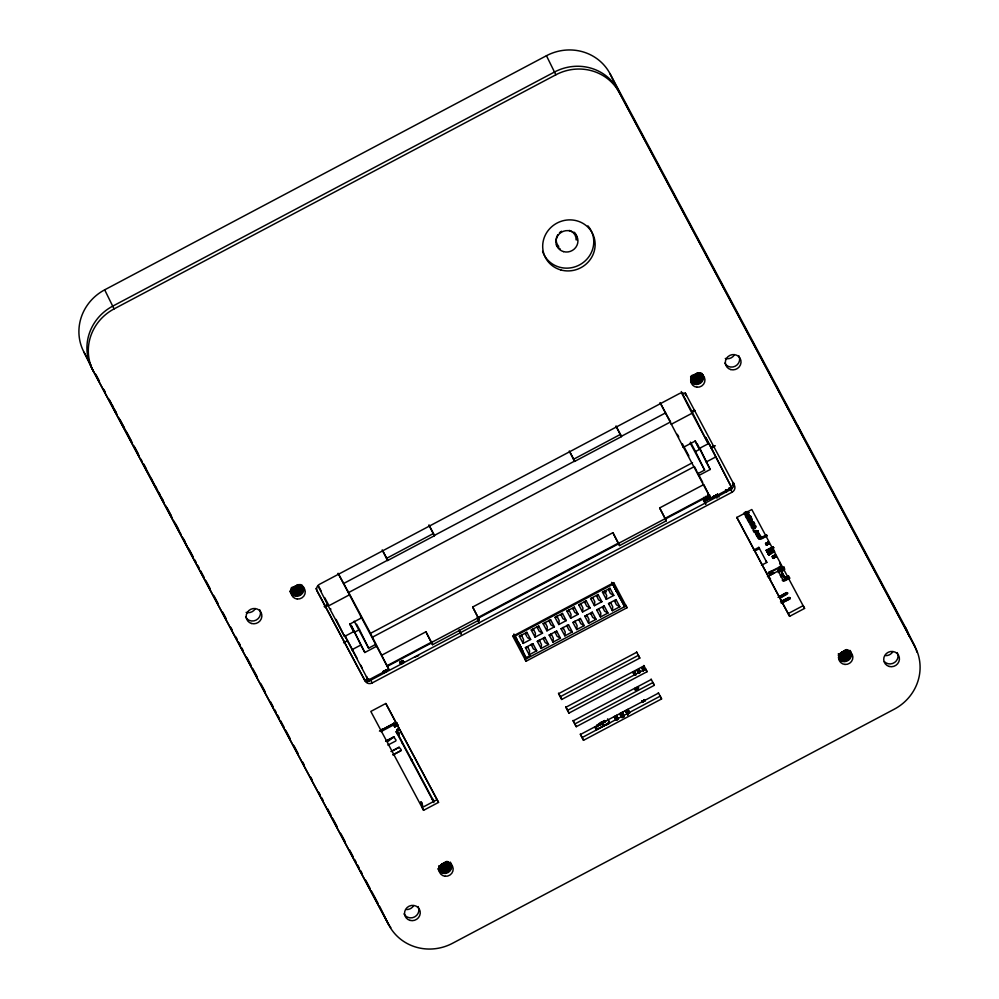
<?xml version="1.0" encoding="UTF-8"?>
<svg xmlns="http://www.w3.org/2000/svg" width="999" height="999" viewBox="0 0 999 999"><rect width="100%" height="100%" fill="white"/><g stroke="black" fill="none" stroke-linecap="round" stroke-linejoin="round"><path stroke-width="1.5" d="M627.847 714.822C628.184 710.102 628.633 715.334 628.546 712.574L627.847 709.465L625.511 710.739L627.747 714.847L626.086 711.45L626.311 712.162L628.646 710.926C628.696 708.89 624.6 711.3 626.423 712.15L628.371 712.562M756.967 530.993C753.696 533.928 755.306 530.506 757.816 531.368L759.078 533.753M781.805 571.003L781.792 571.828L781.992 570.829L784.54 569.605L781.443 572.002L784.128 577.272L786.238 577.36L788.486 575.874C782.167 582.13 780.943 568.506 782.379 570.854L781.468 571.715M638.311 688.199L635.676 689.76L635.152 688.423L637.474 688.661L637.637 687.637C635.352 688.723 638.935 689.51 638.311 688.199C635.926 688.423 634.802 691.296 636.688 688.86C642.757 684.365 628.92 694.28 637.574 687.137C641.995 688.948 632.067 686.226 635.938 689.934L637.774 687.562M616.932 719.055C615.384 710.301 620.004 723.651 615.034 718.181L614.173 716.633L616.558 715.484M622.115 712.424L619.867 713.611L620.729 715.159C624.138 715.871 622.252 718.156 622.877 714.023C621.902 708.341 622.065 719.58 624.3 716.708M768.805 543.244L766.495 545.117L768.169 542.057L765.534 543.631L768.393 542.12L769.068 543.756L766.495 545.117L765.534 543.631L768.393 542.12M781.443 566.92L780.594 565.159M595.104 727.26L600.262 723.963C601.51 720.229 598.576 728.234 595.104 727.26L596.44 729.745L609.54 722.801L608.678 721.29M398.439 724.899L394.742 726.91L393.668 724.849L396.541 725.062L397.29 724L396.69 722.727L395.966 723.913L393.968 723.363L379.445 731.106M394.53 737.237L393.643 736.975L396.029 740.034L395.754 741.008L387.862 745.079M634.79 675.249L634.527 671.653L633.166 672.19L636.001 674.437L634.565 675.199L635.589 674M643.206 670.491L641.845 667.894L643.194 667.707L643.206 670.491L644.467 669.767L643.206 670.491C644.642 667.419 640.371 666.445 642.869 668.806C642.682 672.452 644.567 668.955 644.143 669.467M366.096 680.569C370.804 679.695 365.234 682.529 368.331 679.382L367.969 681.006L366.883 681.468L369.118 680.856L368.156 680.007L366.096 680.569L369.118 680.856M383.753 671.765L384.64 672.177L385.527 670.279L385.152 671.902L384.066 672.364L383.279 671.465L386.313 671.753L385.339 670.903L383.279 671.465L386.313 671.753L384.253 671.465L384.066 672.364L386.313 671.753M401.848 662.886L402.709 661.75L403.496 662.649L400.462 662.362L401.436 663.211L403.496 662.649L400.462 662.362L403.022 662.349L401.061 662.512L401.248 663.836L402.172 662.712L401.248 663.836M643.793 700.486L642.482 702.16C642.519 699.849 642.245 702.022 644.73 700.973L643.93 700.074L644.73 700.973L642.744 700.886M773.975 557.317C773.576 557.117 773.838 557.392 775.112 556.056L775.898 556.955L772.864 556.668L773.838 557.517L775.898 556.955L772.864 556.668L774.537 556.243L774.912 556.942C771.665 557.479 777.185 555.282 773.651 558.141L774.262 556.918M391.258 751.51L399.113 747.252L401.211 749.737L400.936 750.711L393.044 754.782M717.707 494.692L713.586 496.478L717.544 494.38L713.935 496.466L717.544 494.38L715.621 495.579M769.13 543.543C765.109 543.606 767.707 545.142 765.709 543.968M769.967 551.972L772.227 550.199L769.967 551.972L772.502 551.161L772.627 550.274M411.7 760.863L402.21 743.069M383.504 672.702L386.775 671.503L385.989 670.029L382.917 671.615L383.379 672.739M635.352 688.848L637.187 688.873L635.352 688.848L636.238 689.372L637.637 687.637M748.026 516.883L749.387 516.158L749.337 517.157L746.765 518.518L746.203 517.457L748.775 516.096L749.862 517.045L749.387 516.158L746.203 517.457M768.968 543.206C768.231 542.619 768.631 542.594 766.008 543.856L768.868 543.743L766.595 544.942L765.808 543.431M636.937 688.386L635.938 689.934L636.613 688.736L638.211 688.723L637.474 688.661M599.425 723.738L600.224 724.537L601.298 723.975L601.123 722.352L601.885 723.688L603.071 723.051L602.347 721.703L603.071 723.051L602.347 721.703L603.071 723.051L602.272 723.276C601.498 725.049 595.516 726.173 599.113 723.95L597.951 725.037L599.188 724.088L599.675 724.849L597.04 725.074L597.951 725.037L597.589 725.898L597.727 725.262M767.994 543.219L767.781 543.943L768.293 542.644C768.368 544.48 765.534 543.868 768.868 543.743L768.431 542.569M447.614 861.625C447.689 865.621 442.594 868.193 439.335 865.946M772.614 550.524L771.503 550.586L768.78 555.007L766.308 550.287L772.926 546.903L766.233 550.499M847.314 649.8C847.402 654.133 841.52 656.618 838.398 653.658M599.238 723.85L600.149 724.387L600.162 722.889L600.436 723.875L601.885 723.688L601.123 722.352L601.885 723.688L598.026 724.762M420.754 802.122L421.653 802.372L422.552 805.481M421.653 802.372L420.741 802.16L422.54 805.531M523.176 643.418L519.368 636.276L526.848 632.317L530.656 639.46L523.176 643.418L523.551 639.535L521.303 634.952M529.233 654.757L525.424 647.614L532.904 643.656L536.713 650.799L529.233 654.757L529.607 650.873L527.909 647.439M535.052 637.125L531.243 629.982L538.723 626.023L542.532 633.166L535.052 637.125L535.427 633.241L533.179 628.658M541.108 648.463L537.3 641.321L544.78 637.362L548.588 644.505L541.108 648.463L541.483 644.58L539.223 639.997M546.928 630.831L543.119 623.688L550.599 619.73L554.408 626.873L546.928 630.831L547.302 626.947L545.042 622.365M552.984 642.17L549.175 635.027L556.643 631.068L560.464 638.211L552.984 642.17L553.346 638.286L551.098 633.703M558.803 624.537L554.994 617.394L562.474 613.436L566.283 620.579L558.803 624.537L559.178 620.654L556.918 616.071M564.86 635.876L561.038 628.733L568.518 624.775L572.34 631.917L564.86 635.876L565.222 631.992L562.974 627.409M570.679 618.256L566.87 611.113L574.35 607.142L578.159 614.285L570.679 618.256L571.053 614.36L568.793 609.777M576.723 629.595L572.914 622.452L580.394 618.481L584.203 625.624L576.723 629.595L577.097 625.699L574.85 621.128M582.554 611.962L578.746 604.82L586.226 600.849L590.034 607.991L582.554 611.962L582.929 608.066L580.669 603.496M588.598 623.301L584.79 616.158L592.27 612.187L596.078 619.33L588.598 623.301L588.973 619.405L586.725 614.835M594.43 605.669L590.621 598.526L598.089 594.555L601.91 601.698L594.43 605.669L594.792 601.773L593.106 598.339M600.474 617.007L596.665 609.865L604.145 605.894L607.954 613.036L600.474 617.007L600.849 613.111L599.163 609.677M606.306 599.375L602.484 592.232L609.964 588.261L613.786 595.404L606.306 599.375L606.668 595.491L604.42 590.909M612.35 610.714L608.541 603.571L616.021 599.6L619.83 606.743L612.35 610.714L612.724 606.83L611.026 603.384M401.473 662.861C401.998 661.738 403.309 663.011 401.061 662.512L401.86 662.612M643.88 700.761C642.657 701.673 642.22 700.749 642.807 701.335M773.014 551.411L769.505 553.246L770.004 554.283L768.78 555.007C767.482 551.885 768.456 556.705 769.954 554.183C771.902 553.896 772.939 548.364 771.977 551.473L770.853 551.061L770.516 552.247L770.042 551.348L770.516 552.247M787.662 576.735L788.486 575.874M384.203 671.952L385.764 671.128L384.253 671.465M634.502 675.062L635.801 674.425L634.702 674.025L634.64 672.24C633.079 673.763 632.654 671.665 634.527 671.653C637.799 678.134 634.54 672.04 634.477 671.927C630.931 672.065 637.799 676.036 634.402 674.849M639.148 672.327L638.935 672.764C639.148 670.179 638.623 672.802 640.072 672.152L638.973 671.765L638.798 669.38L637.374 670.142L640.272 672.177L639.06 672.989L638.611 672.452L640.034 671.703L638.773 672.789L640.197 672.04L638.935 672.764L637.499 670.017C639.085 667.819 641.67 672.752 639.06 672.989L640.072 672.152L638.91 669.979C636.301 672.527 638.099 666.982 638.686 671.465C639.547 673.701 638.985 671.066 637.774 670.579C641.271 668.456 634.215 670.579 638.848 672.926M643.418 670.067L643.194 667.707C643.231 669.655 644.018 669.992 644.48 670.117M727.197 490.984C724.799 491.496 727.909 491.708 725.761 490.571C725.486 489.373 728.583 491.845 725.861 491.57C725.311 487.487 726.285 494.48 726.96 490.509L725.774 491.733M603.933 721.74L603.821 722.702L602.772 722.352L603.084 721.303C602.06 722.614 604.407 723.288 604.133 721.628C604.058 720.928 604.795 721.827 603.746 722.552L603.159 721.453M295.929 595.117L296.753 593.693A5.295 5.032 -11.6 0 0 299.425 592.757M444.505 872.364L444.667 870.928L443.843 872.352M695.616 383.304L696.453 381.88A5.295 5.032 -11.6 0 0 699.125 380.931M844.192 660.539L844.367 659.115L843.531 660.526M767.644 549.775L766.308 550.287L766.757 551.548L772.851 548.376L772.239 547.14L774.662 551.76L769.954 554.183C765.296 541.52 769.13 560.402 771.977 551.473L771.503 550.586L771.977 551.473M725.861 491.57L726.273 490.309L727.01 490.959L725.611 491.396L727.035 490.646M755.157 527.534L755.082 526.236L754.944 527.697A2.385 0.699 -28.1 0 1 752.771 528.059L752.272 527.11L753.671 526.373L745.916 511.65M699.725 373.601C699.537 377.61 694.28 379.87 691.158 377.397A5.307 5.182 -19.3 0 1 690.584 376.898M781.73 571.878L785.102 577.584L784.415 577.36M761.226 537.874L760.601 536.525L759.939 537.4L761.363 537.962L759.39 534.34M633.266 672.739L634.69 671.99L633.503 672.851L634.665 675.024L633.166 672.19M638.798 669.38L637.499 670.017M635.214 688.923L635.938 689.934M641.72 668.006L643.144 667.257L641.645 667.869M634.852 674.088L634.64 672.24L634.552 674.038L635.801 674.425L634.877 674.6L634.677 673.751M639.135 671.815L638.349 670.853L638.91 669.979L639.335 671.503M643.119 670.666L644.355 669.892L642.856 667.057L642.045 668.319L644.355 669.892L643.331 670.729L642.881 670.192L644.305 669.43L643.006 670.067M600.436 723.875L600.786 723.164L601.236 723.8L600.237 723.039L601.336 723.338L600.224 724.537M760.439 535.901L761.051 537.899M400.562 663.623L399.912 662.125L402.959 660.476L403.958 662.399C400.362 666.233 397.714 661.226 403.171 660.926L402.51 660.751M634.815 673.301L634.065 673.114M638.349 670.853L638.973 671.765M643.144 668.681L643.244 669.505M729.083 487.862C729.657 492.37 731.543 486.85 731.705 489.06L370.754 680.194A5.295 5.057 -26.2 0 1 363.698 678.209L315.821 588.473M773.451 557.717L773.189 558.391L776.36 556.705C773.663 551.011 771.902 561.625 772.664 556.243M299.638 585.139C299.126 588.786 294.443 590.784 291.408 588.723M699.337 373.326C698.813 376.96 694.143 378.958 691.108 376.898M633.341 672.876L634.765 672.127L633.503 672.851L634.702 674.025M725.923 490.01L726.96 490.509M367.732 680.606L366.483 676.61L366.82 677.222M601.298 723.975L601.523 723.239M299.263 584.64L296.116 588.423L291.109 588.049M447.19 861.862L444.031 865.646L439.96 865.733M698.963 372.814L695.816 376.598L690.809 376.236M846.315 651.648A6.643 6.244 -18.7 0 0 846.69 651.123L846.877 650.049M623.963 716.008L622.914 716.895L623.963 716.008L623.413 716.783L622.627 716.033M781.618 572.439L781.905 571.578M403.171 660.926L403.733 662.524L403.047 660.951M614.123 716.77C614.373 718.88 616.932 714.46 617.257 716.97L615.034 718.181L614.685 717.494L614.922 718.206L617.257 716.97M620.154 714.422L622.577 713.136L622.951 713.948L620.616 715.184L619.817 713.761L620.304 714.547L622.539 713.336L624.075 715.983L622.877 716.645M634.877 674.6L635.751 673.963L635.926 674.65M635.052 688.948L637.899 687.449M709.989 496.74L703.708 500.112L709.889 496.778M705.644 504.083L704.345 501.373L710.951 497.877M766.757 551.548L772.764 548.201M774.899 555.057L775.349 554.782C776.073 555.781 774.3 554.994 772.402 556.918L772.177 556.468M298.726 589.485A5.357 5.057 -13.5 0 0 299.563 588.498L300.312 584.939A5.307 4.933 -28.9 0 1 301.061 586.101L301.124 586.263A5.295 4.933 -21.7 0 1 301.161 589.398L301.099 589.572A5.357 5.02 -15.7 0 1 300.349 590.896L300.224 591.071A5.307 5.032 -12.4 0 1 299.063 592.107L298.876 592.22A5.357 5.12 -10.4 0 1 297.64 592.782L297.227 592.882A5.332 5.145 -11.3 0 1 293.906 592.594L293.731 592.532A5.232 5.082 -14.6 0 1 292.844 592.007A5.345 5.207 -20 0 1 291.608 590.709L291.346 590.272M698.413 377.672A5.357 5.057 -13.5 0 0 699.25 376.685L699.999 373.127M446.803 861.35L444.443 864.56L440.422 865.284M846.49 649.537L844.143 652.747L840.109 653.458M781.33 602.996L789.759 598.813L790.122 597.814L789.859 599.025L781.43 603.209M605.544 721.266L604.145 721.241L604.495 720.554L604.145 721.241C606.942 721.753 603.433 721.428 605.544 721.266L604.507 721.802L603.858 720.903L604.582 722.24M367.495 681.68C371.466 680.406 367.482 678.92 369.368 680.157L368.918 680.444M385.989 670.029L386.775 671.503M779.919 597.926L787.524 592.981L786.425 592.569L778.233 597.19M780.007 598.151L787.237 594.118L787.524 592.981M636.238 689.372L636.6 689.06M643.044 668.431L642.045 668.319L642.981 667.295L641.77 667.757L643.281 670.629L644.417 670.029L643.044 670.529M605.169 721.79L605.119 720.803L604.682 721.703M628.945 713.523C627.772 713.149 628.608 712.012 626.423 712.15L626.086 711.45M368.032 680.232L368.531 680.706L344.58 635.414M634.527 671.653L633.291 672.427M846.59 650.998L843.73 653.833L839.647 653.92M616.333 717.919L615.034 718.181M622.027 714.897L620.729 715.159L620.192 714.285M627.722 711.887C627.834 712.25 629.52 716.071 628.134 710.077M730.656 488.174L729.919 489.435L730.831 488.461L729.907 487.999L729.919 489.435L729.545 487.812C731.305 490.197 728.995 486.925 731.468 488.611L730.469 488.449M709.078 497.24L703.771 499.95L710.364 496.565L703.458 500.487L705.794 504.083M298.551 585.077L296.316 587.462L292.507 588.049M698.251 373.251L696.003 375.649L692.195 376.236M703.596 500.911L704.507 501.685M302.547 586.088A6.618 6.319 -26.2 0 1 297.964 595.404L294.243 595.129L292.158 593.506A6.256 6.069 -27.4 0 1 290.784 591.021L290.734 590.821M702.235 374.275A6.618 6.319 -26.2 0 1 697.664 383.579L693.93 383.316L691.845 381.68A6.256 6.069 -27.4 0 1 690.833 380.182M449.812 862.349A6.618 6.319 -26.2 0 1 445.879 872.626L442.157 872.364L440.072 870.728A6.256 6.069 -27.4 0 1 438.886 868.818M849.512 650.524A6.618 6.319 -26.2 0 1 845.579 660.814L841.845 660.539L839.759 658.915A6.256 6.069 -27.4 0 1 838.573 657.005M396.79 722.989L395.741 724.188L393.893 723.501L380.444 730.631M716.483 496.928L715.983 496.515L716.982 498.139M757.916 532.892L757.304 533.978L757.966 535.277M758.054 535.139L758.628 534.228M780.968 576.485A2.423 0.699 -34.3 0 0 781.693 576.186L782.217 575.337M760.514 536.026L756.643 531.293M298.127 584.552L295.067 587.175L291.97 587.312M697.826 372.739L694.755 375.349L691.658 375.499M446.041 861.787L443.931 863.973L440.921 864.697M845.741 649.962L843.631 652.16L840.609 652.871M772.227 550.973L772.876 550.649L769.954 554.183M616.458 718.98L616.808 717.956M622.165 715.958L622.502 714.934M393.893 723.501L395.904 724.125L396.403 725.137L395.254 725.224L393.968 723.401L395.092 725.162L397.252 724.163L396.753 723.139L396.403 725.137L394.742 726.91L393.668 724.899L396.516 725.024L396.054 724.05M730.082 489.735L731.568 488.798L730.157 489.872M772.702 572.839L771.865 571.203L772.464 570.616L781.081 566.246L779.632 563.349L780.069 562.499M690.734 377.759A5.345 5.22 -30.4 0 0 691.033 378.459L691.308 378.896A5.345 5.207 -20 0 0 692.544 380.182A5.232 5.082 -14.6 0 0 693.431 380.706L693.593 380.781A5.332 5.145 -11.3 0 0 696.915 381.069L697.339 380.956A5.357 5.12 -10.4 0 0 698.563 380.407L698.751 380.282A5.307 5.032 -12.4 0 0 699.924 379.258L700.049 379.083A5.357 5.02 -15.7 0 0 700.786 377.747L700.848 377.572A5.295 4.933 -21.7 0 0 700.823 374.438L700.761 374.275A5.307 4.933 -28.9 0 0 699.987 373.014M448.514 862.462A5.307 4.933 -28.9 0 1 448.976 863.323L449.038 863.486A5.295 4.933 -21.7 0 1 449.075 866.62L449.013 866.807A5.345 5.02 -15.7 0 1 448.264 868.131L448.139 868.293A5.307 5.032 -12.4 0 1 446.978 869.342L446.79 869.455A5.357 5.12 -10.4 0 1 445.554 870.004L445.142 870.117A5.332 5.145 -11.3 0 1 441.82 869.829L441.658 869.754A5.232 5.082 -14.6 0 1 440.759 869.23A5.345 5.207 -20 0 1 439.523 867.944L439.26 867.507A5.345 5.22 -30.4 0 1 438.948 866.807M838.648 654.982A5.345 5.22 -30.4 0 0 838.948 655.681L839.222 656.131A5.345 5.207 -20 0 0 840.459 657.417A5.232 5.082 -14.6 0 0 841.345 657.941L841.508 658.016A5.332 5.145 -11.3 0 0 844.829 658.304L845.254 658.179A5.357 5.12 -10.4 0 0 846.49 657.629L846.665 657.517A5.307 5.032 -12.4 0 0 847.839 656.48L847.964 656.306A5.345 5.02 -15.7 0 0 848.7 654.982L848.763 654.807A5.295 4.933 -21.7 0 0 848.738 651.673L848.675 651.51A5.307 4.933 -28.9 0 0 848.201 650.636M368.331 679.382L367.744 680.331M385.527 670.279L384.927 671.228M642.482 702.16L643.406 701.036M773.651 558.141L774.25 557.192M766.445 544.043L766.595 544.942L765.871 543.931M525.387 633.978L526.848 632.317M537.262 627.684L538.723 626.023M549.138 621.39L550.599 619.73M531.443 645.317L532.904 643.656M561.013 615.097L562.474 613.436M543.306 639.023L544.78 637.362M572.889 608.816L574.35 607.142M555.182 632.729L556.643 631.068M584.752 602.522L586.226 600.849M567.057 626.435L568.518 624.775M596.628 596.228L598.089 594.555M578.933 620.154L580.394 618.481M608.503 589.934L609.964 588.261M590.809 613.861L592.27 612.187M602.684 607.567L604.145 605.894M614.56 601.273L616.021 599.6M394.742 726.91L396.241 725.199M746.565 512.325L746.965 513.161L748.613 512.437L747.639 512.986L747.202 512.075M750.923 516.733L749.824 517.132L750.561 516.858M751.81 520.791L750.424 518.256L751.51 517.844M365.884 680.157L365.984 680.918M403.746 661.95L403.958 662.399M397.527 729.17L396.728 729.982L397.527 729.17L398.002 730.107L397.202 730.881L396.728 729.832L398.464 733.441M776.36 556.705L775.574 555.232M625.511 710.739L625.948 711.375L628.271 710.114M772.339 572.177L769.442 573.713L768.169 572.902L768.518 573.576M642.27 701.748L642.007 702.409L645.192 700.724L644.293 699.6M608.741 721.128L609.49 722.727L596.391 729.67L595.679 728.009L595.904 729.52M698.601 379.458L700.449 377.06L700.262 373.239M717.619 494.517L718.98 497.09M446.828 868.506L448.676 866.108L448.476 862.287M299.438 592.769L300 592.345A5.32 4.97 -18 0 0 301.636 589.535L301.673 589.373A5.382 5.02 -22 0 0 301.673 587.737A5.257 4.895 -24.2 0 0 301.411 586.8L300.562 585.052M699.138 380.956L699.687 380.519A5.32 4.97 -18 0 0 701.323 377.722L701.373 377.56A5.382 5.02 -22 0 0 701.373 375.911A5.257 4.895 -24.2 0 0 701.111 374.987L700.074 373.314M447.352 870.004L447.914 869.567A5.32 4.97 -18 0 0 449.55 866.77L449.6 866.608A5.382 5.02 -22 0 0 449.587 864.959A5.257 4.895 -24.2 0 0 449.325 864.035L448.888 863.148M847.052 658.179L847.602 657.754A5.32 4.97 -18 0 0 849.237 654.944L849.287 654.782A5.382 5.02 -22 0 0 849.287 653.146A5.257 4.895 -24.2 0 0 849.025 652.222L848.176 650.461M617.22 719.904L618.306 718.993L617.007 719.68M445.891 865.271L445.267 863.935L445.354 865.671M845.579 653.458L844.967 652.122L845.054 653.846M778.733 571.99L777.859 570.217L783.928 566.82M789.997 578.059L784.44 580.993L783.378 580.694L778.209 570.891L784.277 567.494M387.687 741.658L393.643 737.025L385.664 741.208M754.957 527.122L753.671 526.373M298.713 589.485L294.905 590.933L291.184 589.373M698.413 377.672L695.404 379.071L691.67 378.209A6.643 6.406 -14.7 0 1 691.071 377.934M637.537 670.479L638.586 669.33L640.197 672.389M448.276 870.141L447.515 870.666L446.79 869.455L448.139 869.867M301.286 592.007A6.643 6.269 -17.1 0 1 300.362 592.907L299.6 593.443L298.876 592.22L300.224 592.632M701.822 378.896A6.643 6.269 -17 0 1 700.049 381.094L699.3 381.618L698.563 380.407L699.912 380.819M847.826 658.041L847.302 658.428A6.643 6.331 -14 0 1 846.727 658.753M754.932 532.017L756.767 531.068L755.019 532.28L756.58 531.143L755.082 532.405L756.555 531.78M768.106 550.711L766.82 551.348M292.47 593.818L295.504 595.466M692.17 382.005L695.192 383.641M440.384 871.053L443.419 872.689M840.084 659.228L843.119 660.876M725.699 491.595L727.135 491.196M764.747 536.7L765.584 535.889M847.214 658.853L846.478 657.629L847.439 658.703M781.156 576.485L782.542 575.761L782.017 574.924L780.369 575.536L782.954 574.088M393.968 723.401L393.169 723.888L393.968 723.363L394.393 724.512L380.931 731.643M781.068 574.887L781.693 574.512L780.506 575.112M781.817 576.211L782.479 575.711M638.611 672.452L639.872 671.728M778.333 597.402L786.525 592.769L787.637 593.181M756.767 531.068L755.007 532.005M706.343 497.727L704.532 498.726C705.594 501.61 708.328 497.727 705.644 496.366M704.295 501.548L717.544 494.38M749.35 517.632L750.998 516.895L750.411 515.784L748.726 516.471L747.751 514.547M746.34 512L752.921 524.325L754.57 523.588L752.796 522.714L753.895 522.315L752.796 522.714M625.599 710.664L625.998 711.525L628.234 710.314L629.77 712.974M620.729 715.159L622.951 713.948M626.423 712.15L628.646 710.926M771.428 551.211L772.402 550.711M766.97 544.018L767.781 543.943M705.943 496.928L706.78 498.563L705.157 499.9M104.683 289.835L546.453 55.719A47.615 45.542 -26.2 0 1 609.964 73.601L905.556 627.609L914.947 646.69A47.615 45.542 -26.2 0 1 894.317 709.165L452.547 943.281A47.615 45.542 -26.2 0 1 389.036 925.399L93.444 371.391L84.053 352.31A47.615 45.542 -26.2 0 1 104.683 289.835L114.073 308.916A47.615 45.542 -26.2 0 0 93.444 371.391M114.073 308.916L555.844 74.8A47.615 45.542 -26.2 0 1 619.355 92.682L914.947 646.69M569.892 452.06L574.687 461.051L434.453 535.377L433.841 534.465L434.415 535.739L387.662 560.514L386.526 558.366L433.266 533.591L429.046 525.274M621.44 436.276L620.829 435.364L621.403 436.638L574.65 461.413L573.513 459.278L620.254 434.503L615.958 426.011L621.44 436.276L665.571 412.887L670.566 421.915L348.576 592.569L338.087 573.264L388.786 669.268L367.932 680.319M343.569 583.541L387.699 560.152L382.904 551.161M324.176 606.356L328.209 604.22L324.663 597.577M665.571 412.887L660.089 402.622L683.403 447.315L695.092 441.121L699.075 448.588L708.241 443.743L691.907 411.476L694.592 410.052M324.513 607.055L328.546 604.919M692.245 412.175L694.942 410.751M349.825 623.738L353.708 631.63L344.543 636.475L328.296 606.031L349.151 594.979M671.141 424.338L691.995 413.286L681.93 393.594M354.445 632.28L359.478 629.62L356.593 624.213M713.648 445.766L710.963 447.19L731.63 487.574L710.789 498.626L697.614 473.801L704.62 470.079L695.504 451.536L700.536 448.876M343.569 642.769L347.602 640.634L344.655 635.152M731.63 487.574L705.694 437.425L711.3 447.889L715.334 445.754M388.786 669.268L370.492 633.354L692.494 462.712M372.39 637.212L694.392 466.558L696.628 470.829M351.685 649.874L360.851 645.017L351.149 625.312L364.847 652.497L376.523 646.303M698.526 475.661L710.214 469.468L706.231 461.988L715.384 457.13M354.195 621.166L368.606 648.164L375.612 644.442M381.793 655.182L425.924 631.793L432.567 644.68L479.32 619.904L472.677 607.017L612.911 532.692L619.567 545.579L666.308 520.804L659.665 507.929L703.796 484.54L710.789 498.626M387.15 665.659L432.617 641.57M476.698 618.206L618.593 543.006M665.434 518.181L709.515 494.817M432.567 644.68L431.431 642.532L478.171 617.757L472.677 607.017M619.567 545.579L618.418 543.444L665.159 518.668L659.665 507.929M387.487 666.271L431.58 642.919M478.421 618.094L618.93 543.618M664.397 519.53L709.864 495.442M734.228 484.115L732.916 484.815L732.579 484.14L734.115 483.316M365.534 680.344L368.481 678.783M365.622 680.819L368.806 679.133L369.593 680.606M725.736 491.283L726.872 490.671L725.661 491.146L725.986 491.795M415.184 656.955L418.643 655.581M734.377 485.264L685.127 392.757L686.5 395.542A5.295 5.057 -26.2 0 0 679.445 393.556L319.48 584.315A5.295 5.057 -26.2 0 0 317.195 591.258L365.072 680.981A5.295 5.057 -26.2 0 0 372.127 682.966L732.08 492.207A5.295 5.057 -26.2 0 0 734.377 485.264L733.004 482.492A5.295 5.057 -26.2 0 1 730.719 489.435L732.08 492.207M744.655 512.824L746.053 512.087M512.699 636.251L613.673 582.729M736.85 517.457L751.81 509.527L804.57 608.416L789.61 616.333L736.85 517.457L789.61 616.333M748.738 512.574L747.439 512.674L748.538 512.262M612.737 584.34L514.56 636.363L526.473 658.691L624.637 606.655L617.707 593.244M614.273 586.813L612.499 583.029M603.808 593.056L606.405 591.683M749.887 517.519L749.787 515.721M749.25 516.995L746.765 518.518M748.438 517.632L750.386 516.833M751.285 517.819L747.389 519.692L747.951 520.754L750.524 519.393L749.962 518.331L750.998 518.019M749.213 519.105L750.811 518.856M750.436 519.218L747.951 520.754M750.973 517.957L751.211 519.68L751.96 519.63M520.591 646.453L522.452 650.724L516.483 638.636M526.473 658.691L519.905 645.067M754.745 524.962L754.195 525.262L754.932 525.212M755.881 525.973L754.782 526.373L755.419 527.559M752.734 527.996L754.133 527.247M752.959 530.132L754.145 532.355L757.254 530.894L757.604 531.58M757.879 530.831L757.317 531.131L758.066 531.081M758.054 533.803L756.043 531.905L758.191 530.769M755.906 533.766L757.317 533.016L758.091 534.415L756.693 535.164L744.505 512.4M758.391 533.616L756.543 535.726L758.578 538.623A2.385 2.273 -26.2 0 0 761.35 538.973L766.733 536.126M756.368 534.852L757.779 534.115L756.855 532.355L755.456 533.104L757.254 536.488M530.132 655.581L524.675 658.466L526.036 661.251L627.01 607.729L625.649 604.957M758.578 538.623L766.645 534.964M763.011 537.574L764.347 536.863M399.363 735.464L397.427 731.792L396.491 732.292L402.772 744.093M401.136 731.83L398.039 734.265L396.153 731.68L397.427 731.842M398.626 733.741L397.415 734.24L398.464 733.403M385.689 741.295L393.656 737.075M753.471 550.212L758.828 547.377L766.807 562.437L761.45 565.272M765.771 543.756L768.556 542.457M755.406 550.724L759.427 548.601L758.828 547.377M772.851 548.376L774.113 547.702M391.246 751.423L399.113 747.289M393.057 754.882L400.911 750.661M775.062 556.868L772.964 557.929M412.287 759.715L411.351 760.214L412.063 761.525M769.842 574.213L768.855 572.277L771.565 570.841L772.227 571.878L772.464 570.616M771.977 571.59L775.886 569.517M778.508 568.131L781.118 566.745M769.442 573.451L772.152 572.015L771.565 570.841M771.952 573.351L770.641 574.05L770.241 573.289M778.221 570.392L782.279 568.231M768.793 575.874L774.175 573.026M767.457 576.685L778.209 570.991M778.196 572.577L784.802 568.98M636.688 652.285L558.616 693.656L561.713 699.462L639.785 658.091L638.423 655.307L560.352 696.678L561.713 699.462M781.093 577.135L783.815 575.699M782.217 580.094L788.86 576.573M782.554 580.781L789.198 577.26M783.378 580.694L788.773 578.433M643.955 665.896L565.884 707.267L568.98 713.074L647.052 671.703L645.691 668.93L567.619 710.301L568.98 713.074M633.166 672.539L634.59 671.79L633.216 672.29L634.74 675.162M637.612 670.616L639.035 669.854L637.774 670.579L638.985 671.203M639.01 672.889L640.147 672.29M790.221 598.026L789.048 597.477L781.605 601.098M651.223 679.52L573.151 720.891L576.248 726.698L654.32 685.314L652.946 682.542L574.887 723.913L576.248 726.698M433.853 802.597L432.53 799.849L433.466 799.4M437.175 799.612L422.215 807.542L423.576 810.314L438.536 802.397L385.876 703.483M788.248 613.561L803.208 605.631L804.57 608.416M658.478 693.131L580.419 734.502L583.516 740.309L661.575 698.938L660.214 696.153L582.142 737.537L583.516 740.309M601.798 723.538L602.934 722.926M616.883 716.146L614.497 717.294M620.616 715.184L620.379 714.472L622.439 713.099L622.877 714.023M625.998 711.525L628.334 710.289M769.405 553.071L772.926 551.236M603.121 726.098L609.54 722.801L607.592 718.868M604.345 725.449L609.54 722.801L608.216 720.316M706.643 498.289L704.794 499.213L703.833 497.377M703.771 499.95L707.779 497.927M752.297 523.164L753.983 522.477L754.57 523.588M605.856 724.65L609.54 722.801L607.517 723.763M638.723 672.339L640.034 671.703M780.494 601.885L789.048 597.477M781.693 576.186L782.542 575.786M748.613 512.437L747.589 511.513M751.161 517.981L749.637 518.156M693.343 383.067L694.118 383.229M293.644 594.88L294.418 595.054M841.258 660.289L842.032 660.464M441.558 872.115L442.345 872.277M400.786 664.085L400.262 661.937M760.239 537.737L758.378 538.399M291.471 589.223C294.892 591.982 300.711 588.861 300 584.427M757.092 531.443L758.029 531.793L757.217 531.406M691.558 381.793L692.032 382.217L691.383 381.606A6.643 6.456 -26.7 0 1 690.971 381.106M291.87 593.606L292.332 594.043L291.683 593.418A6.643 6.456 -26.7 0 1 290.309 590.958L290.784 591.021M839.485 659.028L839.947 659.452L839.297 658.828A6.643 6.456 -26.7 0 1 838.536 657.804M439.785 870.841L440.259 871.265L439.61 870.653A6.643 6.456 -26.7 0 1 438.436 868.793M711.201 497.927L712.512 497.44M747.439 512.674L748.001 512.375M381.868 729.233L382.854 728.883A2.697 2.585 -26.2 0 1 383.891 728.97M634.527 674.737L635.764 674.313M438.911 866.657L443.369 868.868L447.777 866.483A5.357 5.032 -15.7 0 0 448.351 865.346L448.526 862.686M772.864 556.668L775.424 556.655M400.462 662.362L403.022 662.349M642.707 701.198L641.695 700.686M445.142 870.117L445.716 871.44L445.554 870.004M599.625 724.025L599.949 723.776M773.064 547.065L772.289 547.24L773.039 547.552M757.617 534.615L758.778 535.114M383.703 673.089L383.166 671.815M627.847 709.465L628.571 711.001M726.073 491.146L727.01 490.959M784.215 577.235L786.238 577.36M695.466 383.678L697.027 383.666M297.327 595.491L295.766 595.504M843.381 660.913L844.942 660.901M445.641 872.676L443.681 872.726M696.378 383.691L695.729 383.641M296.416 595.541L297.727 595.454M844.292 660.913L843.656 660.876M602.484 592.232L604.77 591.92M590.621 598.526L592.894 598.201M578.746 604.82L581.018 604.495M608.541 603.571L610.814 603.259M566.87 611.113L569.143 610.789M596.665 609.865L598.938 609.54M554.994 617.394L557.267 617.082M584.79 616.158L587.062 615.834M543.119 623.688L545.392 623.376M572.914 622.452L575.199 622.127M531.243 629.982L533.516 629.67M561.038 628.733L563.324 628.421M519.368 636.276L521.653 635.963M549.175 635.027L551.448 634.715M537.3 641.321L539.572 641.008M525.424 647.614L527.697 647.302M696.765 383.716L697.427 383.628M844.679 660.938L845.341 660.863M784.927 577.584L785.926 577.497L784.577 577.534M694.892 383.479L693.93 383.316M295.204 595.304L294.243 595.129M842.806 660.714L841.845 660.539M443.119 872.527L442.157 872.364M696.453 381.88L696.278 383.304M747.639 512.986L748.388 512.937M748.239 514.098L748.988 514.048M748.363 514.26L749.225 516.021L750.998 516.895M751.76 519.318L749.625 519.867M755.531 526.336L754.345 525.474M296.753 593.693L296.591 595.129M772.876 547.202L772.976 547.415M445.242 872.714L443.956 872.689M597.04 725.074L597.227 724.949M622.127 715.496L622.852 715.596M616.433 718.518L617.157 718.606M772.739 556.98L773.189 558.391M766.121 544.717L768.668 543.319M596.44 729.745L594.929 727.197M699.912 379.245L700.998 379.707A6.643 6.294 -15.3 0 1 700.586 380.194M847.826 656.48L848.913 656.942L847.964 656.306M300.224 591.071L301.311 591.533A6.643 6.294 -15.3 0 1 300.886 592.02M638.411 688.748L637.512 687.05M635.589 689.585L635.002 688.498M784.04 577.085L785.102 577.584M755.281 526.66L747.464 511.95L746.603 512.062A2.385 0.699 -28.1 0 1 744.867 512.599M444.493 870.928A5.295 5.107 -11 0 1 441.296 870.042L441.133 869.942A5.282 5.157 -19 0 1 439.398 867.781L439.173 867.107A5.357 5.22 -33.7 0 1 439.061 866.595L442.819 868.168L446.64 866.72A5.357 5.057 -13.5 0 0 447.477 865.733L448.264 862.399M613.786 595.404L610.414 593.506L608.716 590.072M619.83 606.743L616.458 604.845L614.772 601.41M601.91 601.698L598.538 599.8L596.853 596.366M607.954 613.036L604.582 611.138L602.897 607.704M590.034 607.991L586.663 606.093L584.415 601.51M596.078 619.33L592.707 617.432L591.021 613.998M578.159 614.285L574.787 612.387L573.101 608.94M584.203 625.624L580.844 623.726L579.145 620.279M566.283 620.579L562.912 618.668L561.226 615.234M572.34 631.917L568.968 630.007L566.708 625.436M554.408 626.873L551.036 624.962L548.788 620.391M560.464 638.211L557.092 636.301L554.832 631.73M542.532 633.166L539.173 631.256L536.913 626.673M548.588 644.505L545.217 642.594L543.531 639.16M527.297 637.549L530.656 639.46M536.713 650.799L533.341 648.888L531.093 644.305M746.39 511.638L747.664 512.375M439.972 868.368A6.643 6.419 -15.2 0 0 440.596 868.593L444.942 869.392A5.332 5.07 -11.4 0 0 446.815 868.506A6.643 6.294 -15.3 0 0 447.252 868.056M700.049 379.083L700.998 379.707M300.349 590.896L301.311 591.533M448.276 868.131L449.225 868.755L448.139 868.293A6.643 6.281 -16 0 1 447.589 868.73M691.67 378.209L690.871 377.547M440.696 868.73L439.223 867.307M730.344 487.762L731.468 488.611M699.55 380.644L700.461 381.343A6.643 6.281 -16 0 0 700.923 380.894M847.464 657.866L848.376 658.566L847.602 657.754M299.862 592.457L300.761 593.156L300 592.345M447.777 869.692L448.688 870.391L447.914 869.567M749.225 516.021L750.574 517.095L749.974 515.971M751.161 518.206L752.197 519.13L750.536 519.855L750.137 519.018M699.687 380.519L700.461 381.343M838.623 654.607L842.269 656.343L846.328 654.894A5.357 5.057 -13.5 0 0 847.177 653.908L847.951 650.586M766.133 535.014L767.007 535.963L766.408 534.989M300.374 585.127L301.011 587.912L298.901 591.283A5.332 5.07 -11.4 0 1 297.028 592.145L293.931 592.045L291.258 589.872M690.684 377.61L695.142 379.82L699.55 377.435A5.357 5.032 -15.7 0 0 700.137 376.298L700.087 372.927M290.996 589.422L295.454 591.633L299.862 589.26A5.357 5.032 -15.7 0 0 300.437 588.124L300.399 584.74M759.627 537.45L757.779 534.115M608.129 723.039L608.691 724.1M606.843 725.024L606.493 724.375M759.852 537.312L759.902 536.688M602.459 723.189L601.648 722.102L602.272 723.276M690.784 377.023A5.357 5.22 -33.7 0 0 690.946 378.059L693.631 380.232L696.715 380.344A5.332 5.07 -11.4 0 0 698.601 379.458M768.293 542.644L769.018 543.668M699.387 381.206L698.751 380.282L699.3 381.618A6.643 6.356 -13.4 0 1 698.126 382.18M299.688 593.019L299.051 592.107L299.6 593.443A6.643 6.356 -13.4 0 1 298.426 594.005M751.285 521.191L751.598 521.815M753.708 525.711L753.97 526.273M848.588 651.336L848.363 654.295L846.515 656.693A5.332 5.07 -11.4 0 1 844.63 657.567L840.596 657.03L838.523 654.82L843.056 657.042L847.464 654.67A5.357 5.032 -15.7 0 0 848.051 653.533L848.226 650.861M759.14 536.026L757.779 533.528M614.21 716.695L615.983 720.254M298.102 587.949L297.352 586.713L297.977 588.049M574.687 461.051L574.175 460.202L574.65 461.413M387.699 560.152L387.175 559.303L387.662 560.514M384.915 671.503L385.289 671.378M600.674 722.764L601.798 724.762M618.418 718.968L616.42 715.446M766.308 550.287L768.78 555.007M602.047 722.202L603.084 724.075L602.135 722.165M396.491 732.342L396.153 731.718M780.981 566.371L781.343 567.045M779.982 566.92L780.331 567.582L779.145 567.082M772.314 556.431L773.401 558.229M755.344 526.073L755.981 527.26M778.446 569.73L778.808 570.392M732.654 484.278L733.84 486.538M746.84 511.55L747.502 513.049M752.834 523.051L753.458 524.213M777.859 570.217L778.209 570.891M753.159 524.637L755.069 528.334M755.893 530.344L757.317 533.016M681.268 391.546L691.907 411.476M745.816 512.774L750.099 520.816M691.995 413.286L708.241 443.743M756.693 535.164L757.292 536.276A2.385 2.273 -26.2 0 0 760.464 537.175M770.254 573.551L770.604 574.213M768.855 572.277L769.267 573.026M769.442 573.713L769.804 574.375M769.842 577.784L770.554 579.12M690.459 442.095L695.504 451.536M690.222 443.081L704.62 470.079M677.334 434.303L678.783 437M682.392 443.768L688.885 455.944M697.614 473.801L682.492 445.454L683.403 447.315M709.415 497.19L708.978 496.378M620.254 434.503L621.403 436.638M665.159 518.668L666.308 520.804M613.711 582.592L627.01 607.729M619.105 595.416L617.969 593.731M612.512 583.491L620.441 598.788L617.694 593.181M611.65 582.305L624.637 606.655M636.563 651.835L639.785 658.091M643.831 665.446L647.052 671.703M651.098 679.058L654.32 685.314M658.353 692.682L661.575 698.938M620.379 714.472L622.152 717.844M602.035 722.102L603.084 724.075M599.675 724.849L598.963 723.501L598.126 724.475M558.491 693.206L560.352 696.678M565.759 706.817L567.619 710.301M573.026 720.429L574.887 723.913M580.294 734.053L582.142 737.537M514.185 634.29L517.045 639.647M518.469 642.32L519.905 645.004M514.323 635.052L519.03 644.293M519.218 644.193L522.639 650.624M513.661 634.24L515.721 638.099M512.737 636.101L526.036 661.251M428.971 525.099L434.453 535.377M433.266 533.591L434.415 535.739M478.171 617.757L479.32 619.904M477.659 620.029L479.058 622.652M477.609 620.154L479.008 622.777M461.038 633.878L458.953 629.944L461.001 634.003M348.114 591.42L370.492 633.354M353.708 631.63L349.712 624.15L361.401 617.956L360.489 616.096M360.851 645.017L364.847 652.497M438.536 802.397L385.776 703.508L370.816 711.438L423.576 810.314M369.455 680.631L368.668 679.445M398.039 734.265L433.753 801.248M318.281 585.614L321.116 590.933M347.977 641.271L357.192 658.541M360.739 665.184L362.15 667.844M412.063 761.475L431.98 798.85M84.053 352.31L91.384 366.059M95.792 374.3L99.45 381.168M103.859 389.423L105.32 392.17M108.991 399.051L110.452 401.798M111.925 404.545L113.386 407.292M114.86 410.04L116.321 412.799M119.992 419.667L124.388 427.909M125.862 430.669L132.455 443.032M133.928 445.791L138.324 454.033M143.469 463.661L146.391 469.155M150.799 477.41L152.26 480.157M155.931 487.025L157.405 489.772M158.866 492.532L160.327 495.279M161.801 498.026L163.262 500.774M166.933 507.654L171.341 515.896M175.737 524.15L179.408 531.018M183.804 539.273L185.277 542.02M188.936 548.888L193.344 557.142M194.805 559.89L196.279 562.637M197.74 565.384L199.213 568.131M200.674 570.891L204.345 577.759M205.806 580.506L210.215 588.761M213.873 595.629L218.282 603.883M222.677 612.125L226.348 619.005M230.744 627.247L232.218 629.994M235.876 636.875L237.35 639.622M238.811 642.369L240.284 645.117M241.746 647.876L243.219 650.624M246.89 657.492L251.286 665.746M252.747 668.493L257.155 676.735M260.826 683.616L265.222 691.857M270.354 701.485L273.289 706.98M274.762 709.727L276.224 712.487M277.685 715.234L279.158 717.981M280.619 720.729L284.29 727.609M285.764 730.356L290.16 738.598M293.831 745.479L298.226 753.721M302.635 761.975L304.096 764.722M310.701 777.097L312.163 779.844M318.768 792.219L320.229 794.967M321.703 797.714L323.164 800.461M327.572 808.715L331.231 815.584M332.704 818.331L337.1 826.585M340.771 833.453L345.167 841.707M349.575 849.949L353.234 856.83M354.707 859.577L356.168 862.324M357.642 865.072L359.103 867.831M360.577 870.579L362.038 873.326M365.709 880.194L370.105 888.448M371.578 891.195L378.184 903.571M117.333 414.972L109.99 401.211L115.172 411.763M118.806 417.732L125.412 430.119M126.885 432.879L131.294 441.133M134.965 448.014L139.373 456.281M140.834 459.028L142.308 461.788M143.781 464.535L150.387 476.935M151.86 479.682L156.269 487.949M157.73 490.696L164.348 503.084M165.809 505.844L172.427 518.231M173.888 520.991L178.297 529.245M179.77 532.005L181.244 534.752M182.705 537.512L191.571 554.932M708.041 494.555L708.541 495.504M431.98 798.813L432.53 799.899M697.352 472.19L698.776 474.912M641.882 668.006L643.306 667.594L641.882 668.343L641.72 667.669M616.745 716.108L617.182 717.045M702.684 482.392L699.45 476.211M612.911 532.692L618.418 543.444M425.924 631.793L431.431 642.532M397.989 732.504L398.376 733.291M753.995 526.248L754.545 527.347M746.852 512.849L747.402 513.961M750.424 519.555L750.973 520.654M708.279 495.017L709.24 496.865M573.513 459.278L569.293 450.949M614.685 717.494L616.058 720.179M386.526 558.366L382.217 549.875M318.231 586.338L328.296 606.031M891.957 602.409L896.74 612.125M797.152 424.737L801.935 434.453M785.776 403.509L789.185 410.452M776.248 385.651L779.657 392.595M609.964 73.601L619.355 92.682M546.453 55.719L555.844 74.8M749.862 524.325L750.249 525.049M751.048 526.56L752.16 528.621M748.663 522.09L749.063 522.814M743.905 513.161L744.292 513.886M745.092 515.397L745.491 516.121M709.34 444.205L709.677 444.905M710.963 447.19L711.3 447.889M766.208 561.213L766.807 562.437M700.511 449.75L710.214 469.468M697.177 443.593L706.231 461.988M695.204 440.709L699.075 448.588M612.524 583.191L617.007 592.37L612.337 583.291M627.434 714.21L627.747 714.847M525.599 634.115L526.735 636.4M514.547 635.114L515.909 637.886M514.36 635.214L515.721 637.986M359.478 629.62L368.606 648.164M394.917 724.05L395.467 725.212M394.755 724.2L395.254 725.224M394.605 724.15L395.092 725.162M398.351 733.79L397.09 731.231M370.754 680.194L372.127 682.966M345.642 636.95L345.979 637.637M336.139 619.405L344.543 636.475M330.519 608.603L330.856 609.29M363.698 678.209L365.072 680.981M379.645 906.318L389.036 925.399M725.611 490.272L726.273 490.309L725.524 489.885M760.489 536.263L760.776 537.787M447.515 870.666L446.965 869.33L447.602 870.254A6.643 6.331 -14 0 1 447.04 870.579M691.008 378.246L691.183 378.733A5.282 5.157 -19 0 0 692.906 380.894L693.069 381.006A5.295 5.107 -11 0 0 696.266 381.88M291.308 590.072L291.483 590.559A5.282 5.157 -19 0 0 293.219 592.707L293.369 592.819A5.295 5.107 -11 0 0 296.578 593.693M445.716 871.44L445.342 870.067L445.454 871.503M844.829 658.291L845.404 659.615A6.643 6.356 -13.4 0 0 846.64 659.153M696.915 381.069L697.489 382.392L697.339 380.956M297.227 592.882L297.802 594.205L297.64 592.769M600.986 722.639L600.786 723.164M845.254 658.179L845.142 659.677A6.643 6.344 -13.4 0 1 843.855 659.827M847.614 649.85C848.326 654.27 842.494 657.392 839.085 654.632A5.307 5.182 -19.3 0 1 838.498 654.133M447.914 861.662C448.626 866.083 442.807 869.205 439.385 866.445A5.307 5.182 -19.3 0 1 438.798 865.946M905.556 627.609A47.615 45.542 -26.2 0 1 908.928 635.876M916.957 652.185A47.615 45.542 -26.2 0 0 913.586 643.918L617.994 89.91A47.615 45.542 -26.2 0 0 554.482 72.028L112.712 306.144A47.615 45.542 -26.2 0 0 92.07 368.619L387.674 922.626A47.615 45.542 -26.2 0 0 390.834 927.684M418.057 906.53A7.942 7.592 -26.2 0 1 414.622 916.932A7.942 7.592 -26.2 0 1 404.033 913.96M259.665 609.652A7.942 7.592 -26.2 0 1 256.219 620.067A7.942 7.592 -26.2 0 1 245.629 617.082M738.823 355.719A7.942 7.592 -26.2 0 1 735.389 366.133A7.942 7.592 -26.2 0 1 724.799 363.149M897.227 652.584A7.942 7.592 -26.2 0 1 884.365 661.625M734.315 355.045A7.942 7.592 -26.2 0 1 725.286 358.466M255.145 608.978A7.942 7.592 -26.2 0 1 246.116 612.399M892.706 651.922A7.942 7.592 -26.2 0 1 885.701 655.631M413.549 905.856A7.942 7.592 -26.2 0 1 406.531 909.565M303.496 586.863A7.143 6.831 -26.2 0 1 299.001 595.866A7.143 6.831 -26.2 0 1 290.022 591.57M703.196 375.037A7.143 6.831 -26.2 0 1 690.671 381.668M850.037 650.399A7.143 6.831 -26.2 0 1 848.601 660.227A7.143 6.831 -26.2 0 1 838.598 658.903M450.349 862.224A7.143 6.831 -26.2 0 1 447.952 872.639A7.143 6.831 -26.2 0 1 437.937 868.793M587.924 225.861A26.449 25.3 -26.2 0 1 581.843 263.524A26.449 25.3 -26.2 0 1 544.168 255.007M543.581 253.833A26.449 25.3 -26.2 0 1 542.594 251.361M297.153 585.027A5.32 5.082 -10.7 0 1 293.431 586.913M299.188 588.548A6.643 6.306 -14.9 0 1 298.726 588.998M297.29 586.65A6.643 6.281 -15.9 0 1 296.753 587.037M295.954 587.499A6.643 6.331 -14 0 1 294.73 587.949M299.151 589.01A6.643 6.306 -14.9 0 1 298.127 589.835M297.327 590.272A6.643 6.331 -14 0 1 296.091 590.734M296.091 590.746A6.643 6.381 -13.8 0 1 295.192 590.921M293.606 590.921A6.643 6.419 -15.3 0 1 292.345 590.659M300.087 586.55A6.643 6.269 -17.4 0 1 299.775 587.1M299.25 587.849A6.643 6.306 -14.7 0 1 298.326 588.761M296.978 589.572A6.643 6.319 -14.4 0 1 296.378 589.822M291.995 589.972A6.643 6.406 -14.7 0 1 291.383 589.747M297.215 588.586A6.643 6.344 -13.8 0 1 296.641 588.886M295.067 588.648A6.643 6.369 -13.6 0 1 292.844 588.861A6.643 6.419 -15.2 0 1 291.945 588.748M302.123 589.198A6.643 6.244 -18.9 0 1 301.785 590.009M301.099 591.096A6.643 6.281 -15.9 0 1 300.499 591.77M300.012 592.207A6.643 6.281 -15.9 0 1 299.488 592.594A6.643 6.331 -14 0 1 298.689 593.044M297.19 593.568A6.643 6.369 -13.7 0 1 295.242 593.718A6.643 6.406 -14.7 0 1 294.33 593.593M301.149 589.885A6.643 6.269 -17 0 1 300.774 590.421A6.643 6.281 -16 0 1 299.138 591.895M298.339 592.345A6.643 6.319 -14.4 0 1 297.115 592.807M293.993 592.907A6.643 6.406 -14.7 0 1 293.369 592.744M301.111 588.623A6.643 6.256 -18.1 0 1 300.799 589.185M300.262 589.922A6.643 6.294 -15.3 0 1 299.338 590.821M298.014 591.67A6.643 6.344 -13.8 0 1 297.415 591.92M301.273 586.5A6.643 6.231 -21.3 0 1 301.099 587.112A6.643 6.256 -17.6 0 1 300.774 587.936M300.1 589.035A6.643 6.306 -14.7 0 1 299.488 589.71M298.239 590.671A6.643 6.344 -13.8 0 1 297.677 590.983M296.179 591.495A6.643 6.381 -13.8 0 1 294.218 591.658M291.82 591.033A6.643 6.444 -18.5 0 1 291.258 590.734M300.274 589.435A6.643 6.269 -16.5 0 1 299.85 589.922M301.323 587.537A6.643 6.269 -17 0 1 301.086 588.136M300.2 590.634A6.643 6.294 -15.7 0 1 299.737 591.071M301.348 590.309A6.643 6.306 -14.9 0 1 300.974 590.846M302.997 588.211A6.643 6.231 -21.5 0 1 302.847 589.697M300.012 593.706A6.643 6.319 -14.6 0 1 299.463 594.03M293.631 594.33A6.643 6.431 -17.1 0 1 293.044 594.055M301.748 584.865A6.643 6.206 -27.6 0 1 302.123 585.352M302.435 585.876A6.643 6.206 -27.6 0 1 302.697 586.438A6.631 6.206 -26.7 0 1 303.072 587.862L303.097 588.049A6.643 6.231 -20.6 0 1 303.084 589.36A6.643 6.244 -19.5 0 1 302.809 590.584A6.643 6.231 -20.6 0 1 300.175 594.005A6.643 6.306 -14.5 0 1 296.591 595.092M295.929 595.092A6.643 6.406 -14 0 1 291.933 593.431A6.643 6.456 -21.8 0 1 290.584 591.733A6.643 6.456 -24.1 0 1 290.209 590.909M696.84 373.214A5.32 5.082 -10.7 0 1 693.131 375.087M696.091 375.999A6.643 6.344 -13.7 0 1 695.504 376.273M698.888 376.735A6.643 6.306 -14.9 0 1 698.426 377.185M696.977 374.837A6.643 6.281 -15.9 0 1 696.44 375.224M695.654 375.674A6.643 6.331 -14 0 1 694.417 376.136M698.838 377.197A6.643 6.306 -14.9 0 1 697.826 378.022M697.015 378.459A6.643 6.331 -14 0 1 695.779 378.908M695.791 378.921A6.643 6.381 -13.8 0 1 694.23 379.145M693.306 379.096A6.643 6.419 -15.3 0 1 691.595 378.696M699.775 374.725A6.643 6.269 -17.4 0 1 699.462 375.287M698.938 376.036A6.643 6.306 -14.7 0 1 697.489 377.335M696.678 377.747A6.643 6.319 -14.4 0 1 696.066 378.009M696.915 376.76A6.643 6.344 -13.8 0 1 696.34 377.073M694.755 376.835A6.643 6.369 -13.6 0 1 692.544 377.048A6.643 6.419 -15.2 0 1 691.633 376.935M701.81 377.372A6.643 6.244 -18.9 0 1 701.473 378.196M700.799 379.283A6.643 6.281 -15.9 0 1 700.199 379.957M699.712 380.382A6.643 6.281 -15.9 0 1 699.175 380.781A6.643 6.331 -14 0 1 698.388 381.231M696.89 381.755A6.643 6.369 -13.7 0 1 694.929 381.905A6.643 6.406 -14.7 0 1 694.03 381.78M700.836 378.059A6.643 6.269 -17 0 1 700.461 378.596A6.643 6.281 -16 0 1 698.838 380.082M698.039 380.532A6.643 6.319 -14.4 0 1 696.803 380.981M693.693 381.094A6.643 6.406 -14.7 0 1 693.056 380.931M691.096 379.945A6.643 6.444 -17.7 0 1 690.596 379.533M700.799 376.81A6.643 6.256 -18.1 0 1 700.486 377.36M699.949 378.109A6.643 6.294 -15.3 0 1 699.038 379.008M697.702 379.845A6.643 6.344 -13.8 0 1 697.102 380.107M700.799 375.299A6.643 6.256 -17.6 0 1 700.461 376.123M699.787 377.21A6.643 6.306 -14.7 0 1 698.164 378.721A6.643 6.344 -13.8 0 1 697.364 379.17M691.508 379.22A6.643 6.444 -18.5 0 1 690.946 378.921M698.888 378.733A6.643 6.331 -14.2 0 1 698.351 379.121M699.962 377.622A6.643 6.269 -16.5 0 1 699.55 378.109M699.899 378.808A6.643 6.294 -15.7 0 1 699.437 379.258M702.472 374.925A6.643 6.219 -22.9 0 1 702.659 375.774A6.643 6.231 -21.5 0 1 702.534 377.884M699.712 381.88A6.643 6.319 -14.6 0 1 699.15 382.217M701.448 373.052A6.643 6.206 -27.6 0 1 701.81 373.526M702.135 374.051A6.643 6.206 -27.6 0 1 702.397 374.625A6.631 6.206 -26.7 0 1 702.772 376.049L702.796 376.223A6.643 6.231 -20.6 0 1 702.784 377.535A6.643 6.244 -19.5 0 1 702.509 378.771M702.484 378.808A6.643 6.231 -20.6 0 1 699.862 382.18M699.837 382.142A6.643 6.306 -14.5 0 1 696.278 383.266M695.616 383.279A6.643 6.406 -14 0 1 691.62 381.618A6.643 6.456 -21.8 0 1 690.609 380.469M445.392 861.837A5.32 5.082 -10.7 0 1 441.833 864.085M445.217 865.396A6.643 6.344 -13.9 0 1 444.655 865.733M447.202 863.373A6.643 6.294 -15.8 0 1 446.828 863.898M444.992 866.42A6.643 6.344 -13.9 0 1 444.405 866.707M446.116 862.986A6.643 6.281 -15.9 0 1 445.679 863.448M445.204 863.885A6.643 6.281 -15.9 0 1 444.667 864.272A6.643 6.331 -14 0 1 443.868 864.722M448.027 865.022A6.643 6.256 -17.9 0 1 447.652 865.559M446.041 867.045A6.643 6.331 -14 0 1 445.242 867.507M447.065 866.245A6.643 6.306 -14.9 0 1 446.578 866.67M439.647 867.669A6.643 6.419 -15.3 0 1 438.836 867.269M448.002 863.773A6.643 6.269 -17.4 0 1 447.402 864.747M444.293 867.057A6.643 6.319 -14.4 0 1 443.668 867.257A6.643 6.369 -13.6 0 1 441.446 867.482A6.643 6.406 -14.7 0 1 439.91 867.207M447.165 865.084A6.643 6.306 -14.7 0 1 446.728 865.559M446.241 865.983A6.643 6.306 -14.7 0 1 445.716 866.383M446.978 864.172A6.643 6.294 -15.6 0 1 446.366 864.847M445.129 865.808A6.643 6.344 -13.8 0 1 443.331 866.583M446.99 862.936A6.643 6.244 -18.7 0 1 446.615 863.473M446.016 864.147A6.643 6.281 -16.2 0 1 445.542 864.572M445.005 864.972A6.643 6.331 -14.1 0 1 443.618 865.671M450.037 866.42A6.643 6.244 -18.9 0 1 449.388 867.794M447.927 869.43A6.643 6.281 -15.9 0 1 447.402 869.829A6.643 6.331 -14 0 1 446.004 870.529M441.62 870.666A6.643 6.406 -14.7 0 1 441.009 870.454M449.063 867.107A6.643 6.269 -17 0 1 448.688 867.644M447.053 869.118A6.643 6.319 -14.4 0 1 446.253 869.58M440.422 869.654A6.643 6.444 -17.7 0 1 439.86 869.355M449.026 865.858A6.643 6.256 -18.1 0 1 448.713 866.408M448.176 867.157A6.643 6.294 -15.3 0 1 447.739 867.619M445.329 869.155A6.643 6.344 -13.8 0 1 444.692 869.355A6.643 6.394 -14 0 1 442.47 869.58A6.643 6.419 -15.1 0 1 440.934 869.292M439.51 868.668A6.643 6.444 -19.5 0 1 438.973 868.306M446.928 867.369A6.643 6.306 -14.7 0 1 446.391 867.769M446.166 867.906A6.643 6.344 -13.8 0 1 444.355 868.668M450.861 864.822A6.643 6.231 -21.5 0 1 450.761 866.932M447.34 869.979A5.295 5.032 -11.6 0 1 444.667 870.903M447.702 861.563A5.307 4.933 -28.9 0 1 448.052 861.887M447.427 861.613A5.445 5.12 -29.6 0 1 447.827 861.912M450.037 862.574A6.643 6.206 -27.6 0 1 450.624 863.673A6.631 6.206 -26.7 0 1 450.986 865.097L451.011 865.271A6.643 6.231 -20.6 0 1 450.999 866.583A6.643 6.244 -19.5 0 1 450.736 867.819M450.711 867.856A6.643 6.231 -20.6 0 1 448.089 871.228M448.064 871.19A6.643 6.306 -14.5 0 1 444.505 872.314M443.843 872.327A6.643 6.394 -14 0 1 439.847 870.666A6.643 6.456 -21.8 0 1 438.836 869.517M450.049 867.944A6.643 6.269 -17 0 1 449.6 868.705M449.188 869.242A6.643 6.269 -17 0 1 448.763 869.704M446.953 870.978A6.643 6.356 -13.4 0 1 444.53 871.64M443.231 871.615A6.643 6.419 -15.3 0 1 441.97 871.365M439.31 869.792A6.643 6.456 -22.5 0 1 438.873 869.33M845.079 650.024A5.32 5.082 -10.7 0 1 841.533 652.26M844.917 653.583A6.643 6.344 -13.9 0 1 844.355 653.92M844.692 654.607A6.643 6.344 -13.9 0 1 844.105 654.882M845.816 651.161A6.643 6.281 -15.9 0 1 845.379 651.635M844.892 652.06A6.643 6.281 -15.9 0 1 844.367 652.459A6.643 6.331 -14 0 1 843.568 652.909M847.726 653.209A6.643 6.256 -17.9 0 1 847.352 653.746M846.765 654.42A6.643 6.306 -14.9 0 1 846.278 654.857M845.728 655.232A6.643 6.331 -14 0 1 844.33 655.943M839.335 655.856A6.643 6.419 -15.3 0 1 838.523 655.444M847.701 651.96A6.643 6.269 -17.4 0 1 847.102 652.934M845.379 654.532A6.643 6.319 -14.4 0 1 844.592 654.982M846.865 653.259A6.643 6.306 -14.7 0 1 846.428 653.733M843.356 655.444A6.643 6.369 -13.6 0 1 841.146 655.656M846.665 652.347A6.643 6.294 -15.6 0 1 846.066 653.021M844.829 653.995A6.643 6.344 -13.8 0 1 843.019 654.757M845.716 652.322A6.643 6.281 -16.2 0 1 845.229 652.759M844.704 653.146A6.643 6.331 -14.1 0 1 843.306 653.858M849.649 654.845A6.643 6.244 -18.9 0 1 849.075 655.981M847.627 657.617A6.643 6.281 -15.9 0 1 847.09 658.004M846.865 658.154A6.643 6.331 -14 0 1 845.067 658.915M841.32 658.853A6.643 6.406 -14.7 0 1 840.696 658.628M849.674 652.684A6.643 6.231 -21.1 0 1 849.4 653.908M848.75 655.294A6.643 6.269 -17 0 1 848.388 655.831M846.752 657.305A6.643 6.319 -14.4 0 1 845.953 657.754M847.764 656.493A6.643 6.281 -16 0 1 847.277 656.917M840.109 657.829A6.643 6.444 -17.7 0 1 839.547 657.529M848.713 654.045A6.643 6.256 -18.1 0 1 848.401 654.595M847.864 655.332A6.643 6.294 -15.3 0 1 847.427 655.806M844.392 657.542A6.643 6.394 -14 0 1 842.169 657.767A6.643 6.419 -15.1 0 1 840.634 657.467M839.197 656.855A6.643 6.444 -19.5 0 1 838.661 656.493M848.626 652.772A6.643 6.256 -17.6 0 1 848.064 653.908M846.615 655.556A6.643 6.306 -14.7 0 1 846.091 655.943M845.853 656.081A6.643 6.344 -13.8 0 1 844.043 656.855M840.284 656.78A6.643 6.419 -15.2 0 1 839.672 656.555M838.948 655.993A6.643 6.431 -17.3 0 1 838.398 655.669M845.928 655.644A6.643 6.319 -14.5 0 1 845.366 655.968M845.716 656.68A6.643 6.331 -14.2 0 1 845.129 656.955M848.7 653.546A6.643 6.269 -17 0 1 848.413 654.108M850.186 651.573A6.643 6.219 -22.9 0 1 850.574 652.996A6.643 6.231 -21.5 0 1 850.599 653.633M850.449 655.107A6.643 6.256 -18.6 0 1 850.286 655.731M847.04 658.166A5.295 5.032 -11.6 0 1 844.367 659.078M844.18 659.103A5.295 5.107 -11 0 1 840.983 658.229L840.821 658.129A5.282 5.157 -19 0 1 839.098 655.968L838.873 655.282A5.357 5.22 -33.7 0 1 838.698 653.746M847.389 649.737A5.307 4.933 -28.9 0 1 847.739 650.074M847.115 649.8A5.445 5.12 -29.6 0 1 847.527 650.099M849.737 650.761A6.643 6.206 -27.6 0 1 850.311 651.847A6.631 6.206 -26.7 0 1 850.686 653.271L850.711 653.458A6.643 6.231 -20.6 0 1 850.698 654.77A6.643 6.244 -19.5 0 1 850.424 655.993A6.643 6.231 -20.6 0 1 847.776 659.415A6.643 6.306 -14.5 0 1 844.192 660.501M843.531 660.501A6.643 6.394 -14 0 1 839.535 658.841A6.643 6.456 -21.8 0 1 838.523 657.692M850.224 651.972A6.643 6.219 -27 0 1 850.386 653.209A6.643 6.219 -23.1 0 1 850.349 654.07M849.737 656.118A6.643 6.269 -17 0 1 849.287 656.892M843.193 659.827A6.643 6.419 -15.3 0 1 841.658 659.54M840.221 658.928A6.643 6.431 -16.6 0 1 839.697 658.566M838.998 657.979A6.643 6.456 -22.5 0 1 838.573 657.504M569.23 230.394A10.052 9.615 -26.2 0 1 576.111 239.885M558.741 246.453A10.052 9.615 -26.2 0 1 557.792 234.728M559.477 232.742A10.052 9.615 -26.2 0 1 561.625 231.231M574.338 232.268A11.114 10.627 -26.2 0 1 577.147 239.897M560.152 248.913A11.114 10.627 -26.2 0 1 556.331 244.917M397.215 730.719L398.002 730.107L397.215 730.719M397.24 723.838L396.69 724.962L397.24 723.875M706.88 498.738L705.057 499.725L706.93 498.738M697.789 376.123L697.052 374.887L697.664 376.223M297.352 599.025A7.143 6.831 -26.2 0 0 304.695 589.223A7.143 6.831 -26.2 0 0 292.507 588.236A7.143 6.831 -26.2 0 0 297.352 599.025M697.052 387.212A7.143 6.831 -26.2 0 0 704.382 377.397A7.143 6.831 -26.2 0 0 692.207 376.423A7.143 6.831 -26.2 0 0 697.052 387.212M844.967 664.447A7.143 6.831 -26.2 0 0 852.309 654.632A7.143 6.831 -26.2 0 0 840.122 653.646A7.143 6.831 -26.2 0 0 844.967 664.447M445.267 876.26A7.143 6.831 -26.2 0 0 452.609 866.445A7.143 6.831 -26.2 0 0 440.422 865.471A7.143 6.831 -26.2 0 0 445.267 876.26M560.801 269.942A26.449 25.3 -26.2 0 0 594.567 239.211A26.449 25.3 -26.2 0 0 551.361 227.048A26.449 25.3 -26.2 0 0 560.801 269.942M409.977 920.379A7.942 7.592 -26.2 0 0 420.104 911.163A7.942 7.592 -26.2 0 0 407.142 907.504A7.942 7.592 -26.2 0 0 409.977 920.379M251.586 623.501A7.942 7.592 -26.2 0 0 261.713 614.285A7.942 7.592 -26.2 0 0 248.751 610.639A7.942 7.592 -26.2 0 0 251.586 623.501M730.744 369.568A7.942 7.592 -26.2 0 0 740.871 360.352A7.942 7.592 -26.2 0 0 727.909 356.705A7.942 7.592 -26.2 0 0 730.744 369.568M889.147 666.445A7.942 7.592 -26.2 0 0 899.275 657.23A7.942 7.592 -26.2 0 0 886.313 653.571A7.942 7.592 -26.2 0 0 889.147 666.445M563.536 251.623A11.114 10.627 -26.2 0 0 577.709 238.711A11.114 10.627 -26.2 0 0 559.565 233.604A11.114 10.627 -26.2 0 0 563.536 251.623"/></g></svg>
